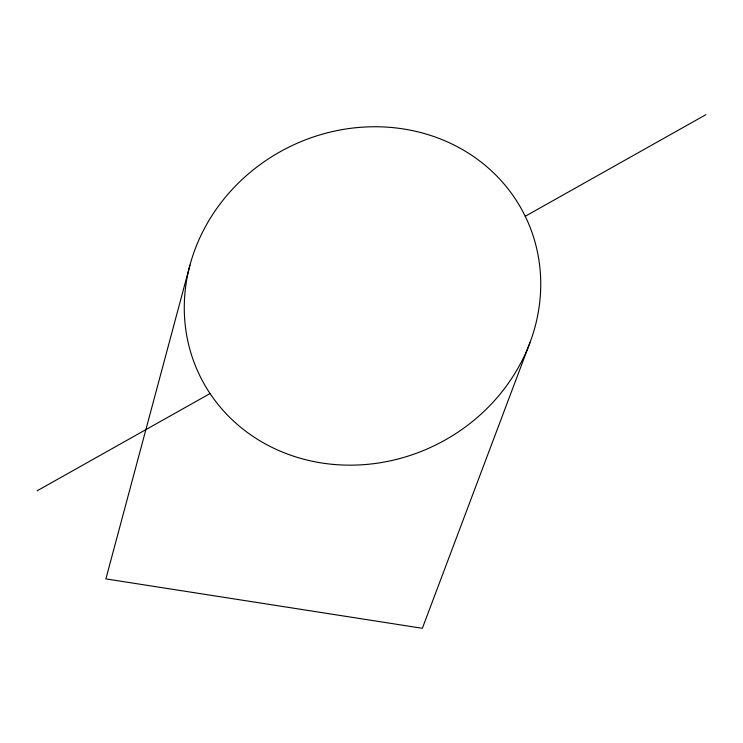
<?xml version="1.0" encoding="UTF-8"?>
<svg xmlns="http://www.w3.org/2000/svg" width="743" height="743" viewBox="0 0 743 743"><rect width="100%" height="100%" fill="white"/><g stroke="black" fill="none" stroke-linecap="round" stroke-linejoin="round"><path stroke-width="1.11" d="M189.948 265.195L105.877 578.89L422.349 628.299L529.889 342.82M37.15 490.789L210.065 393.539M525.236 216.278L705.85 114.701M334.396 464.505A181.19 166.042 -26.7 0 0 528.988 224.6A181.19 166.042 -26.7 0 0 224.145 198.752A181.19 166.042 -26.7 0 0 334.396 464.505"/></g></svg>
